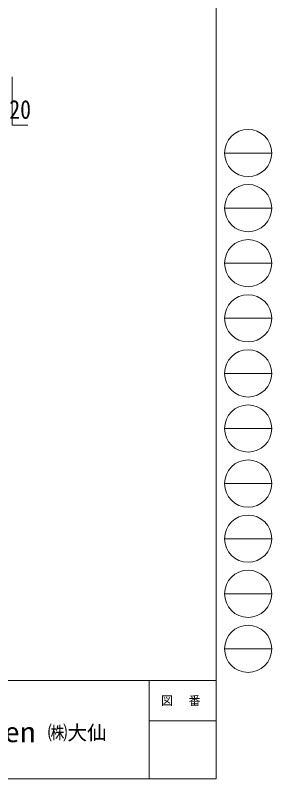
# Model space of a CAD drawing. Units: millimetres at full size; details may follow other scales. Extents: x -13976 to 14131, y -9754 to 9646.
# Drawn here: x 10871 to 14131, y -9754 to -54 of the extents above; entities that cross this region are included whole.
import ezdxf
from ezdxf.enums import TextEntityAlignment as Align

# ---------------------------------------------------------------- set-up
doc = ezdxf.new("R2010")
doc.units = ezdxf.units.MM
doc.header["$LTSCALE"] = 50
doc.layers.add('0-A_寸法', color=6, linetype='Continuous', lineweight=9)
doc.layers.add('F-0_240', color=7, linetype='Continuous', lineweight=9)
doc.styles.add('ＭＳ ゴシック', font='')
doc.styles.get('ＭＳ ゴシック').set_extended_font_data('MS Gothic')

msp = doc.modelspace()

# ---------------------------------------------------------------- linework, layer by layer
at = {"layer": '0-A_寸法'}
msp.add_lwpolyline([(10832.87, -837.45), (10832.87, -1451.34), (11032.87, -1451.34)], dxfattribs=at)
at = {"layer": 'F-0_240', "color": 5}
for p, q in [((13424.24, 9645.57), (13424.24, -9754.43)), ((-13975.76, -8504.43), (13424.24, -8504.43)), ((12574.24, -8504.43), (12574.24, -9754.43)), ((12574.24, -9016.93), (13424.24, -9016.93)), ((-13975.76, -9754.43), (13424.24, -9754.43))]:
    msp.add_line(p, q, dxfattribs=at)
at = {"layer": 'F-0_240', "color": 4}
for p, q in [((13531.1, -1804.43), (14131.1, -1804.43)), ((13531.1, -2504.43), (14131.1, -2504.43)), ((13531.1, -3204.43), (14131.1, -3204.43)), ((13531.1, -3904.43), (14131.1, -3904.43)), ((13531.1, -4604.43), (14131.1, -4604.43)), ((13531.1, -5304.43), (14131.1, -5304.43)), ((13531.1, -6004.43), (14131.1, -6004.43)), ((13531.1, -6704.43), (14131.1, -6704.43)), ((13531.1, -7404.43), (14131.1, -7404.43)), ((13531.1, -8104.43), (14131.1, -8104.43))]:
    msp.add_line(p, q, dxfattribs=at)
for centre in [(13831.1, -1804.43), (13831.1, -2504.43), (13831.1, -3204.43), (13831.1, -3904.43), (13831.1, -4604.43), (13831.1, -5304.43), (13831.1, -6004.43), (13831.1, -6704.43), (13831.1, -7404.43), (13831.1, -8104.43)]:
    msp.add_circle(centre, 300, dxfattribs=at)

# ---------------------------------------------------------------- texts
at = {"layer": '0-A_寸法', "color": 7, "style": 'ＭＳ ゴシック', "width": 0.85}
msp.add_text('20', height=238.3, dxfattribs=at).set_placement((10795.37, -1441.34), align=Align.BOTTOM_LEFT)
at = {"layer": 'F-0_240', "style": 'ＭＳ ゴシック', "width": 1.15}
msp.add_text('Daisen', height=256.6, dxfattribs=at).set_placement((9924.35, -9367.09), align=Align.BOTTOM_LEFT)
at = {"layer": 'F-0_240', "style": 'ＭＳ ゴシック'}
msp.add_text('㈱大仙\u3000', height=183.3, dxfattribs=at).set_placement((11283.35, -9317.09), align=Align.BOTTOM_LEFT)
at = {"layer": 'F-0_240', "insert": (12724.24, -8829.43), "char_height": 110, "attachment_point": 7, "style": 'ＭＳ ゴシック'}
msp.add_mtext('\\T1.17;図\u3000番', dxfattribs=at)

doc.saveas('drawing.dxf')
